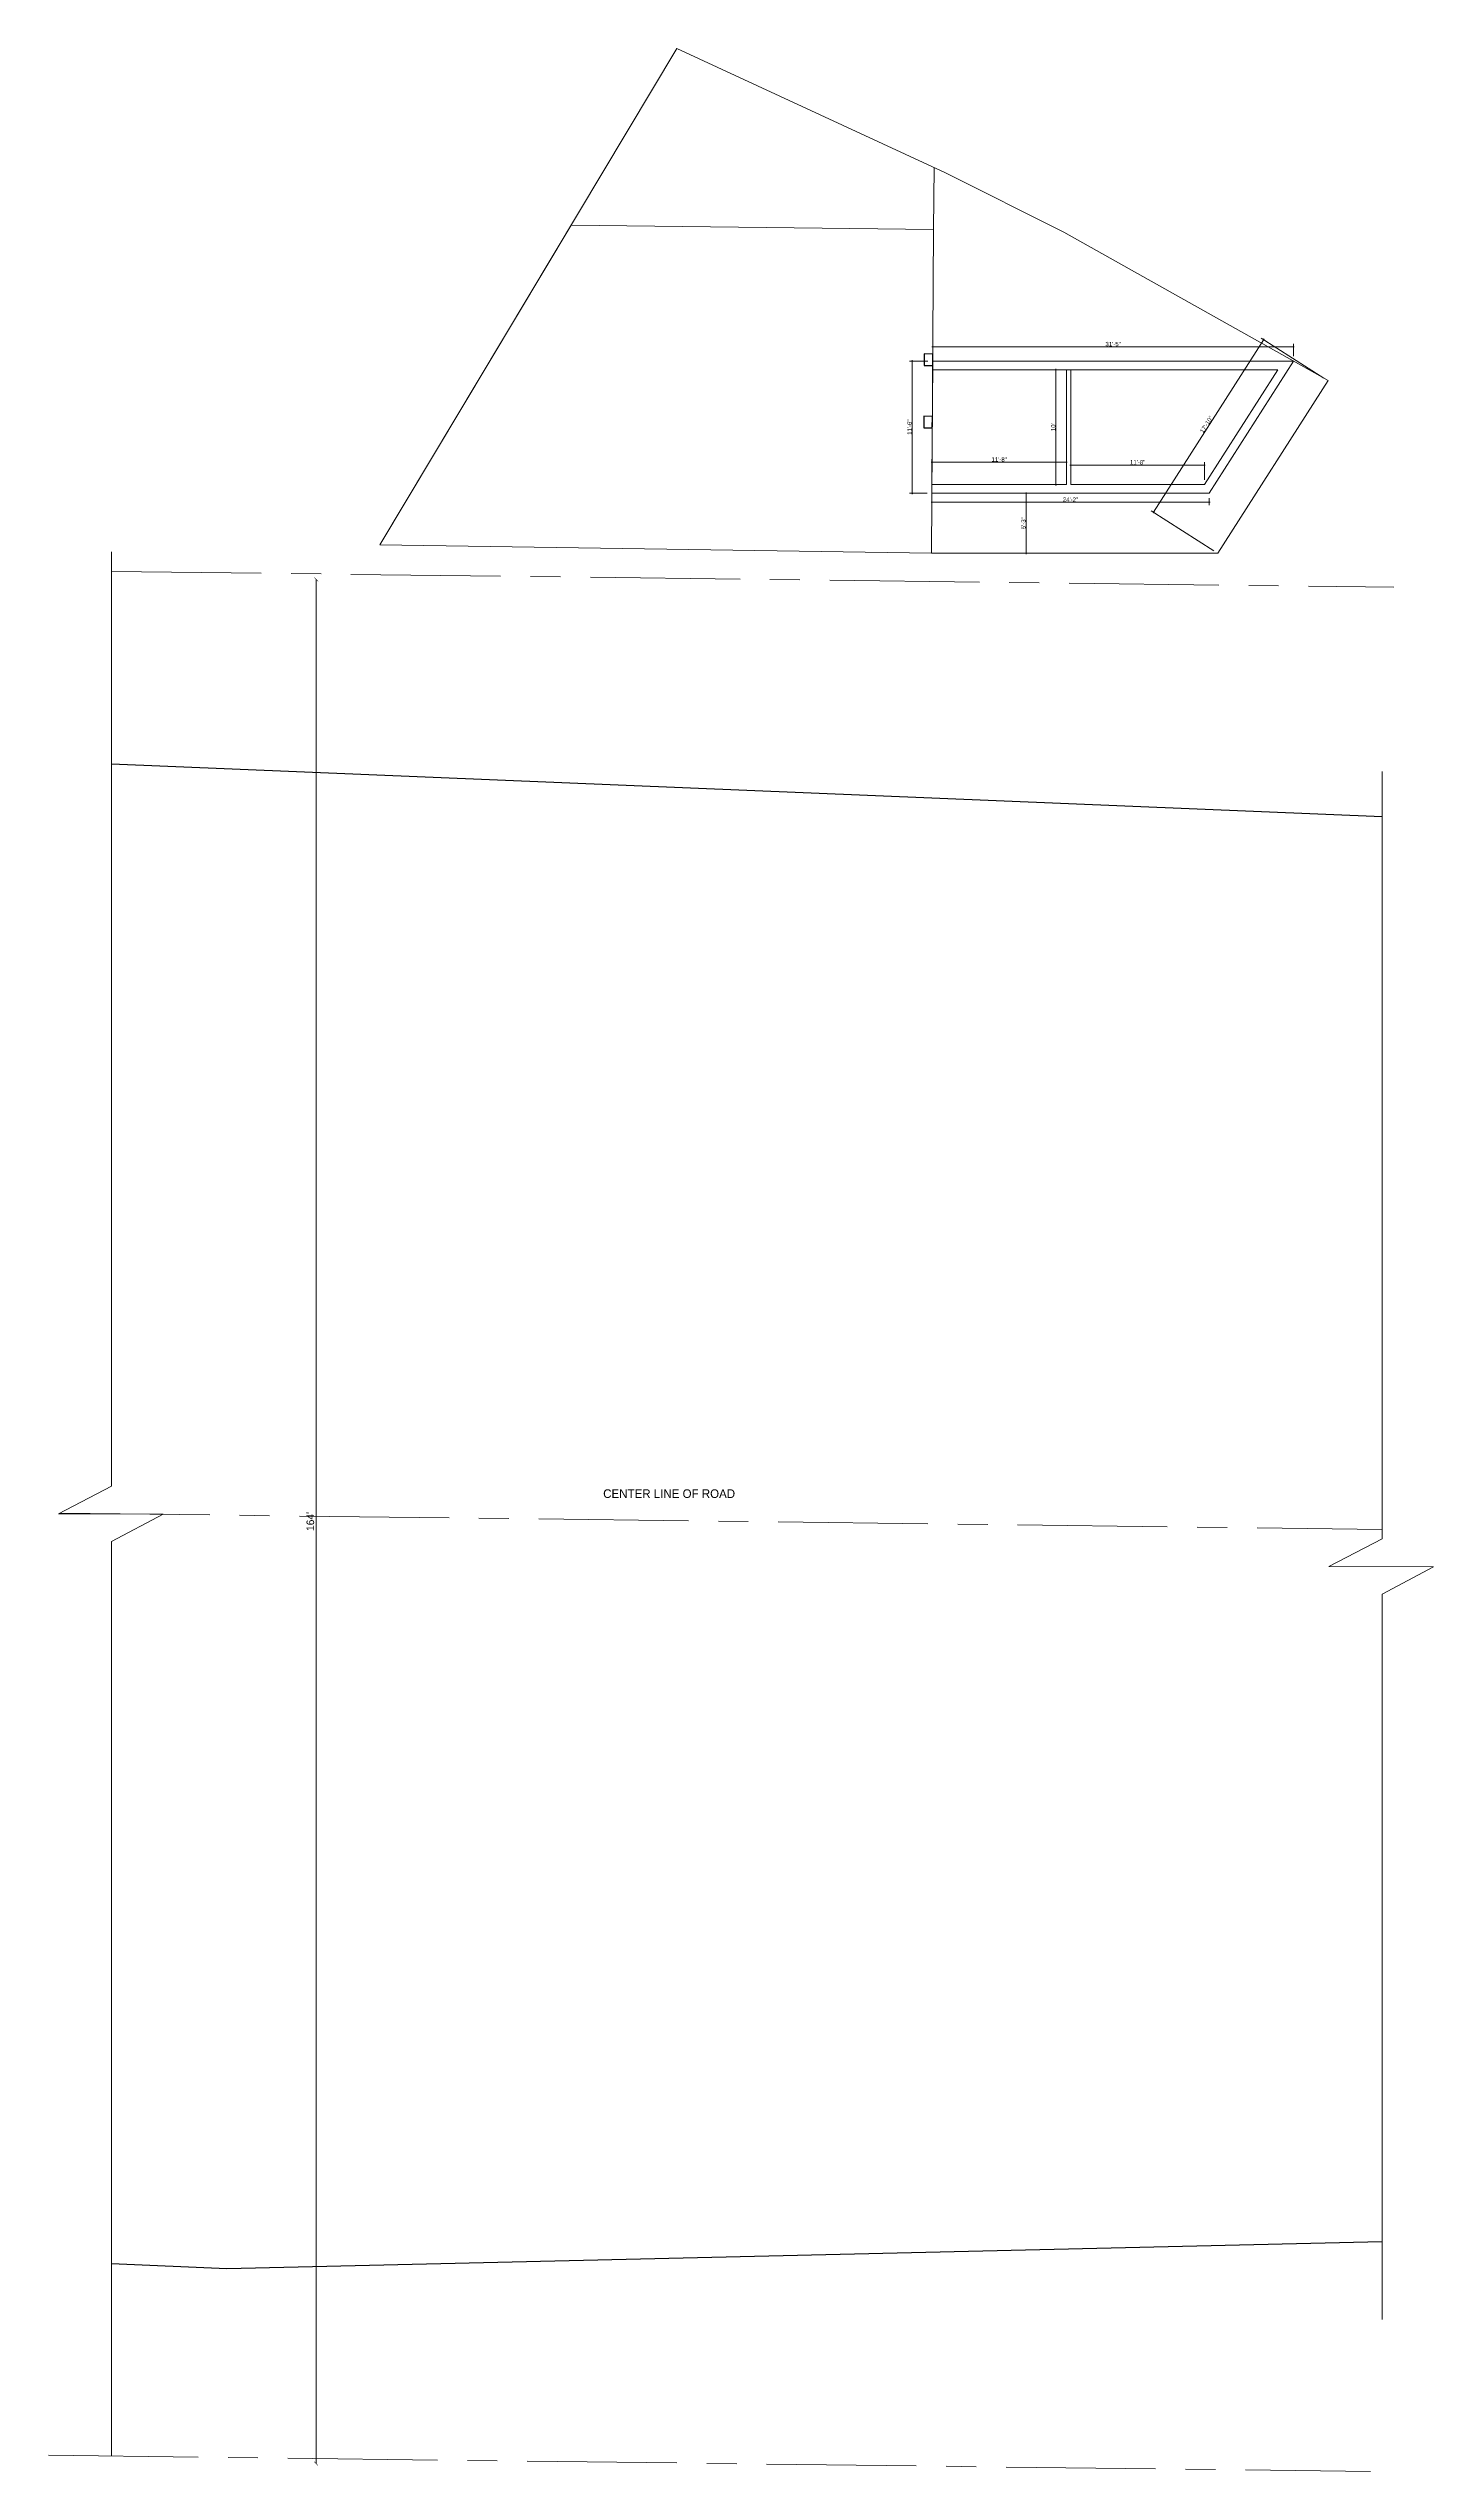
# Model space of a CAD drawing. Header units: inches. Extents: x 4069 to 291496, y -47643 to 12535.
# Drawn here: x 72553 to 73999, y 2858 to 5389 of the extents above; entities that cross this region are included whole.
import ezdxf

# ---------------------------------------------------------------- set-up
doc = ezdxf.new("R2010")
doc.units = ezdxf.units.IN
doc.header["$LTSCALE"] = 5
doc.header["$MEASUREMENT"] = 0
doc.linetypes.add('CENTER', pattern=[2, 1.25, -0.25, 0.25, -0.25])
doc.layers.add('A-WALL', color=7, linetype='Continuous', lineweight=9)
doc.layers.add('DOOR', color=62, linetype='Continuous', lineweight=0)
for name, color, linetype in [('DIM', 5, 'Continuous'), ('TEXT', 6, 'Continuous'), ('WALL', 7, 'Continuous')]:
    doc.layers.add(name, color=color, linetype=linetype)
doc.layers.add('dim line', color=7, linetype='Continuous', lineweight=15, true_color=0xfab2b2)
doc.styles.get("Standard").update_dxf_attribs({"font": 'arial.ttf'})
doc.styles.add('tt', font='stylu.ttf', dxfattribs={"height": 8})
doc.dimstyles.new('Copy(2) of STANDARD', dxfattribs={"dimtxt": 2, "dimasz": 4, "dimexe": 0, "dimexo": 0, "dimgap": 2, "dimtad": 1, "dimdec": 0, "dimzin": 0, "dimdsep": 46, "dimlunit": 3, "dimtxsty": 'tt', "dimblk": 'ARCHTICK', "dimcen": 0.0505, "dimse1": 1, "dimse2": 1, "dimclrd": 5, "dimclre": 5, "dimclrt": 7, "dimadec": 1, "dimazin": 0, "dimtm": 1e-09, "dimtfac": 1, "dimtdec": 0, "dimtofl": 0, "dimtmove": 1, "dimatfit": 3, "dimfxl": 1, "dimtolj": 2, "dimtzin": 0, "dimlwd": 13, "dimarcsym": 0})
doc.dimstyles.new('Standard$0', dxfattribs={"dimtxt": 6, "dimasz": 4, "dimexe": 3, "dimexo": 6, "dimgap": 3, "dimtad": 1, "dimdec": 1, "dimzin": 0, "dimdsep": 46, "dimlunit": 4, "dimtxsty": 'Standard', "dimcen": 0.09, "dimclrd": 6, "dimclre": 6, "dimclrt": 7, "dimadec": 0, "dimazin": 0, "dimtfac": 1, "dimtdec": 1, "dimtix": 1, "dimtofl": 0, "dimtmove": 1, "dimatfit": 3, "dimfxl": 1, "dimtolj": 1, "dimtzin": 0, "dimlwd": 18, "dimlwe": 18, "dimarcsym": 0})

# ---------------------------------------------------------------- blocks, each defined once
blk = doc.blocks.new('_ArchTick')
at = {"color": 0, "linetype": 'ByBlock', "const_width": 0.15}
blk.add_lwpolyline([(-0.5, -0.5), (0.5, 0.5)], dxfattribs=at)
blk = doc.blocks.new('*D1913')
at = {"layer": 'Defpoints', "color": 0, "ltscale": 5, "transparency": 16777216}
for p in [(73287.9, 4834.4), (72832.1, 2866.6), (73263.7, 2866.6)]:
    blk.add_point(p, dxfattribs=at)
at = {"layer": 'DIM', "color": 5, "lineweight": 13, "ltscale": 5, "transparency": 16777216}
blk.add_line((72832.1, 4834.4), (72832.1, 2866.6), dxfattribs=at)
at = {"layer": 'DIM', "color": 5, "lineweight": 13, "ltscale": 5, "transparency": 16777216, "xscale": 4, "yscale": 4, "zscale": 4}
for p, rotation in [((72832.1, 4834.4), 90), ((72832.1, 2866.6), 270)]:
    blk.add_blockref('_ArchTick', p, dxfattribs=dict(at, rotation=rotation))
at = {"layer": 'DIM', "color": 7, "ltscale": 5, "transparency": 16777216, "insert": (72826, 3850.5), "char_height": 8, "attachment_point": 5, "rotation": 90, "style": 'tt'}
blk.add_mtext("\\A2;164'", dxfattribs=at)
blk = doc.blocks.new('oblique')
at = {"color": 0, "lineweight": -2}
blk.add_line((0.25, 0.25), (-0.25, -0.25), dxfattribs=at)
at = {"layer": 'dim line', "lineweight": 9}
for p, q in [((-0.4375, 0), (0.4375, 0)), ((0, 0.4375), (0, -0.4375))]:
    blk.add_line(p, q, dxfattribs=at)
blk = doc.blocks.new('*D1915')
at = {"layer": 'A-WALL', "color": 47, "lineweight": 0, "ltscale": 5, "transparency": 16777216}
for p, q in [((73475.1, 4938.3), (73475.1, 4959.8)), ((73615.6, 4938.3), (73615.6, 4959.8))]:
    blk.add_line(p, q, dxfattribs=at)
at = {"layer": 'A-WALL', "color": 33, "lineweight": 0, "ltscale": 5, "transparency": 16777216}
blk.add_line((73475.1, 4956.8), (73615.6, 4956.8), dxfattribs=at)
at = {"layer": 'Defpoints', "color": 0, "ltscale": 5, "transparency": 16777216}
for p in [(73615.6, 4956.8), (73475.1, 4933.3), (73615.6, 4933.3)]:
    blk.add_point(p, dxfattribs=at)
at = {"layer": 'A-WALL', "color": 33, "lineweight": 0, "ltscale": 5, "transparency": 16777216, "xscale": 2, "yscale": 2, "zscale": 2, "rotation": 180}
blk.add_blockref('oblique', (73475.1, 4956.8), dxfattribs=at)
at = {"layer": 'A-WALL', "color": 33, "lineweight": 0, "ltscale": 5, "transparency": 16777216, "xscale": 2, "yscale": 2, "zscale": 2}
blk.add_blockref('oblique', (73615.6, 4956.8), dxfattribs=at)
at = {"layer": 'A-WALL', "color": 7, "ltscale": 5, "transparency": 16777216, "insert": (73545.3, 4959.6), "char_height": 4.5, "attachment_point": 5}
blk.add_mtext('\\A1;11\'-8"', dxfattribs=at)
blk = doc.blocks.new('_OBLIQUE')
at = {"color": 0, "linetype": 'ByBlock'}
blk.add_line((-0.5, -0.5), (0.5, 0.5), dxfattribs=at)
blk = doc.blocks.new('*D1916')
at = {"layer": 'A-WALL', "color": 47, "lineweight": 0, "ltscale": 5, "transparency": 16777216}
for p, q in [((73620.1, 4938.3), (73620.1, 4956.8)), ((73759.7, 4938.3), (73759.7, 4956.8))]:
    blk.add_line(p, q, dxfattribs=at)
at = {"layer": 'A-WALL', "color": 33, "lineweight": 0, "ltscale": 5, "transparency": 16777216}
blk.add_line((73620.1, 4953.8), (73759.7, 4953.8), dxfattribs=at)
at = {"layer": 'Defpoints', "color": 0, "ltscale": 5, "transparency": 16777216}
for p in [(73759.7, 4953.8), (73620.1, 4933.3), (73759.7, 4933.3)]:
    blk.add_point(p, dxfattribs=at)
at = {"layer": 'A-WALL', "color": 33, "lineweight": 0, "ltscale": 5, "transparency": 16777216, "xscale": 2, "yscale": 2, "zscale": 2, "rotation": 180}
blk.add_blockref('oblique', (73620.1, 4953.8), dxfattribs=at)
at = {"layer": 'A-WALL', "color": 33, "lineweight": 0, "ltscale": 5, "transparency": 16777216, "xscale": 2, "yscale": 2, "zscale": 2}
blk.add_blockref('oblique', (73759.7, 4953.8), dxfattribs=at)
at = {"layer": 'A-WALL', "color": 7, "ltscale": 5, "transparency": 16777216, "insert": (73689.9, 4956.6), "char_height": 4.5, "attachment_point": 5}
blk.add_mtext('\\A1;11\'-8"', dxfattribs=at)
blk = doc.blocks.new('*D1917')
at = {"layer": 'A-WALL', "color": 47, "lineweight": 0, "ltscale": 5, "transparency": 16777216}
for p, q in [((73610.6, 5053.3), (73601.6, 5053.3)), ((73610.6, 4933.3), (73601.6, 4933.3))]:
    blk.add_line(p, q, dxfattribs=at)
at = {"layer": 'A-WALL', "color": 33, "lineweight": 0, "ltscale": 5, "transparency": 16777216}
blk.add_line((73604.6, 4933.3), (73604.6, 5053.3), dxfattribs=at)
at = {"layer": 'Defpoints', "color": 0, "ltscale": 5, "transparency": 16777216}
for p in [(73604.6, 5053.3), (73615.6, 5053.3), (73615.6, 4933.3)]:
    blk.add_point(p, dxfattribs=at)
at = {"layer": 'A-WALL', "color": 33, "lineweight": 0, "ltscale": 5, "transparency": 16777216, "xscale": 2, "yscale": 2, "zscale": 2}
for p, rotation in [((73604.6, 5053.3), 90), ((73604.6, 4933.3), 270)]:
    blk.add_blockref('oblique', p, dxfattribs=dict(at, rotation=rotation))
at = {"layer": 'A-WALL', "color": 7, "ltscale": 5, "transparency": 16777216, "insert": (73601.8, 4993.3), "char_height": 4.5, "attachment_point": 5, "rotation": 90}
blk.add_mtext("\\A1;10'", dxfattribs=at)
blk = doc.blocks.new('*D1921')
at = {"layer": 'A-WALL', "color": 47, "lineweight": 0, "ltscale": 5, "transparency": 16777216}
for p, q in [((73475, 4919.3), (73475, 4912)), ((73764.6, 4919.3), (73764.6, 4912))]:
    blk.add_line(p, q, dxfattribs=at)
at = {"layer": 'A-WALL', "color": 33, "lineweight": 0, "ltscale": 5, "transparency": 16777216}
blk.add_line((73475, 4915), (73764.6, 4915), dxfattribs=at)
at = {"layer": 'Defpoints', "color": 0, "ltscale": 5, "transparency": 16777216}
for p in [(73475, 4924.3, -58.2), (73764.6, 4924.3), (73764.6, 4915)]:
    blk.add_point(p, dxfattribs=at)
at = {"layer": 'A-WALL', "color": 33, "lineweight": 0, "ltscale": 5, "transparency": 16777216, "xscale": 2, "yscale": 2, "zscale": 2, "rotation": 180}
blk.add_blockref('oblique', (73475, 4915), dxfattribs=at)
at = {"layer": 'A-WALL', "color": 33, "lineweight": 0, "ltscale": 5, "transparency": 16777216, "xscale": 2, "yscale": 2, "zscale": 2}
blk.add_blockref('oblique', (73764.6, 4915), dxfattribs=at)
at = {"layer": 'A-WALL', "color": 7, "ltscale": 5, "transparency": 16777216, "insert": (73619.8, 4917.7), "char_height": 4.5, "attachment_point": 5}
blk.add_mtext('\\A1;24\'-2"', dxfattribs=at)
blk = doc.blocks.new('*D1922')
at = {"layer": 'A-WALL', "color": 47, "lineweight": 0, "ltscale": 5, "transparency": 16777216}
for p, q in [((73475.9, 5067.3), (73475.9, 5080.3)), ((73852.6, 5067.3), (73852.6, 5080.3))]:
    blk.add_line(p, q, dxfattribs=at)
at = {"layer": 'A-WALL', "color": 33, "lineweight": 0, "ltscale": 5, "transparency": 16777216}
blk.add_line((73852.6, 5077.3), (73475.9, 5077.3), dxfattribs=at)
at = {"layer": 'Defpoints', "color": 0, "ltscale": 5, "transparency": 16777216}
for p in [(73475.9, 5077.3), (73475.9, 5062.3), (73852.6, 5062.3)]:
    blk.add_point(p, dxfattribs=at)
at = {"layer": 'A-WALL', "color": 33, "lineweight": 0, "ltscale": 5, "transparency": 16777216, "xscale": 2, "yscale": 2, "zscale": 2, "rotation": 180}
blk.add_blockref('oblique', (73475.9, 5077.3), dxfattribs=at)
at = {"layer": 'A-WALL', "color": 33, "lineweight": 0, "ltscale": 5, "transparency": 16777216, "xscale": 2, "yscale": 2, "zscale": 2}
blk.add_blockref('oblique', (73852.6, 5077.3), dxfattribs=at)
at = {"layer": 'A-WALL', "color": 7, "ltscale": 5, "transparency": 16777216, "insert": (73664.3, 5080.1), "char_height": 4.5, "attachment_point": 5}
blk.add_mtext('\\A1;31\'-5"', dxfattribs=at)
blk = doc.blocks.new('*D1924')
at = {"layer": 'A-WALL', "color": 47, "lineweight": 0, "ltscale": 5, "transparency": 16777216}
for p, q in [((73470.9, 5062.3), (73451.5, 5062.3)), ((73470, 4924.3), (73451.5, 4924.3))]:
    blk.add_line(p, q, dxfattribs=at)
at = {"layer": 'A-WALL', "color": 33, "lineweight": 0, "ltscale": 5, "transparency": 16777216}
blk.add_line((73454.5, 5062.3), (73454.5, 4924.3), dxfattribs=at)
at = {"layer": 'Defpoints', "color": 0, "ltscale": 5, "transparency": 16777216}
for p in [(73475.9, 5062.3), (73454.5, 4924.3), (73475, 4924.3)]:
    blk.add_point(p, dxfattribs=at)
at = {"layer": 'A-WALL', "color": 33, "lineweight": 0, "ltscale": 5, "transparency": 16777216, "xscale": 2, "yscale": 2, "zscale": 2}
for p, rotation in [((73454.5, 5062.3), 90), ((73454.5, 4924.3), 270)]:
    blk.add_blockref('oblique', p, dxfattribs=dict(at, rotation=rotation))
at = {"layer": 'A-WALL', "color": 7, "ltscale": 5, "transparency": 16777216, "insert": (73451.7, 4993.3), "char_height": 4.5, "attachment_point": 5, "rotation": 90}
blk.add_mtext('\\A1;11\'-6"', dxfattribs=at)
blk = doc.blocks.new('*D1938')
at = {"layer": 'A-WALL', "color": 47, "lineweight": 0, "ltscale": 5, "transparency": 16777216}
for p, q in [((73884.5, 5044.6), (73819, 5086.4)), ((73769.6, 4864.3), (73704, 4906.1))]:
    blk.add_line(p, q, dxfattribs=at)
at = {"layer": 'A-WALL', "color": 33, "lineweight": 0, "ltscale": 5, "transparency": 16777216}
blk.add_line((73706.6, 4904.5), (73821.5, 5084.8), dxfattribs=at)
at = {"layer": 'Defpoints', "color": 0, "ltscale": 5, "transparency": 16777216}
for p in [(73821.5, 5084.8), (73888.8, 5042), (73773.8, 4861.6)]:
    blk.add_point(p, dxfattribs=at)
at = {"layer": 'A-WALL', "color": 33, "lineweight": 0, "ltscale": 5, "transparency": 16777216, "xscale": 2, "yscale": 2, "zscale": 2}
for p, rotation in [((73821.5, 5084.8), 57.48404716701929), ((73706.6, 4904.5), 237.4840471670193)]:
    blk.add_blockref('oblique', p, dxfattribs=dict(at, rotation=rotation))
at = {"layer": 'A-WALL', "color": 7, "ltscale": 5, "transparency": 16777216, "insert": (73761.7, 4996.2), "char_height": 4.5, "attachment_point": 5, "rotation": 57.484}
blk.add_mtext('\\A1;17\'-10"', dxfattribs=at)
blk = doc.blocks.new('*D1939')
at = {"layer": 'A-WALL', "color": 47, "lineweight": 0, "ltscale": 5, "transparency": 16777216}
for p, q in [((73603, 4924.3), (73570.4, 4924.3)), ((73603, 4861.6), (73570.4, 4861.6))]:
    blk.add_line(p, q, dxfattribs=at)
at = {"layer": 'A-WALL', "color": 33, "lineweight": 0, "ltscale": 5, "transparency": 16777216}
blk.add_line((73573.4, 4924.3), (73573.4, 4861.6), dxfattribs=at)
at = {"layer": 'Defpoints', "color": 0, "ltscale": 5, "transparency": 16777216}
for p in [(73608, 4924.3, -58.2), (73573.4, 4861.6), (73608, 4861.6, -58.2)]:
    blk.add_point(p, dxfattribs=at)
at = {"layer": 'A-WALL', "color": 33, "lineweight": 0, "ltscale": 5, "transparency": 16777216, "xscale": 2, "yscale": 2, "zscale": 2}
for p, rotation in [((73573.4, 4924.3), 90), ((73573.4, 4861.6), 270)]:
    blk.add_blockref('oblique', p, dxfattribs=dict(at, rotation=rotation))
at = {"layer": 'A-WALL', "color": 7, "ltscale": 5, "transparency": 16777216, "insert": (73570.6, 4893), "char_height": 4.5, "attachment_point": 5, "rotation": 90}
blk.add_mtext('\\A1;5\'-3"', dxfattribs=at)

msp = doc.modelspace()

# ---------------------------------------------------------------- linework, layer by layer
for p, q in [((72618.45678, 4641.84182, -31.2793), (73945.21129, 4586.8671, -59.12383)), ((73945.21129, 3098.12937, 1.516), (72738.80652, 3070.0541, 1.516)), ((72738.80652, 3070.0541, 1.516), (72618.45678, 3075.2207, 1.516))]:
    msp.add_line(p, q)
at = {"layer": 'A-WALL', "ltscale": 5}
for p, q in [((73476.83736, 5199.61912), (73477.26118, 5264.53028)), ((73475.94061, 5062.27562), (73475.03962, 4924.28139)), ((73836.17442, 5053.27562), (73475.92332, 5053.27562)), ((73615.55116, 4933.27562), (73615.55116, 5053.27562)), ((73620.05116, 4933.27562), (73620.05116, 5053.27562)), ((73759.67901, 4933.27562), (73836.17442, 5053.27562)), ((73773.80322, 4861.62632), (73888.75821, 5041.95869)), ((73475.09834, 4933.27562), (73615.55116, 4933.27562)), ((73620.05116, 4933.27562), (73759.67901, 4933.27562)), ((73474.63053, 4861.62632), (73773.80322, 4861.62632))]:
    msp.add_line(p, q, dxfattribs=at)
at = {"layer": 'A-WALL', "linetype": 'CENTER', "ltscale": 25}
for p, q in [((72618.45678, 4842.6691), (73957.3325, 4826.17516)), ((72564.63707, 3859.25745), (73945.21129, 3842.24982)), ((72552.51585, 2875.33211), (73933.09007, 2858.32448))]:
    msp.add_line(p, q, dxfattribs=at)
at = {"layer": 'A-WALL', "ltscale": 5, "elevation": -58.16904}
msp.add_lwpolyline([(73208.82091, 5388.80779), (72898.69539, 4870.27021), (73474.63053, 4861.62632), (73773.80322, 4861.62632), (73888.75821, 5041.95869), (73612.66432, 5197.02729), (73489.29924, 5258.95712)], close=True, dxfattribs=at)
at = {"layer": 'A-WALL', "ltscale": 5}
msp.add_lwpolyline([(73852.58467, 5062.27562), (73475.94061, 5062.27562), (73475.03958, 4924.27562), (73764.61495, 4924.27562)], close=True, dxfattribs=at)
at = {"layer": 'A-WALL', "linetype": 'Continuous', "ltscale": 5}
for points, elevation in [([(72618.45678, 4863.14242), (72618.45678, 3887.27194), (72562.86706, 3858.33611), (72672.13, 3858.08611), (72618.45678, 3829.47714), (72618.45678, 2874.51977)], -31.2793), ([(73945.21129, 4633.71596), (73945.21129, 3832.29722), (73889.62156, 3803.3614), (73998.8845, 3803.1114), (73945.21129, 3774.50243), (73945.21129, 3017.06613)], -59.12383)]:
    msp.add_lwpolyline(points, dxfattribs=dict(at, elevation=elevation))
at = {"layer": 'DOOR', "lineweight": 13, "elevation": -58.16904}
msp.add_lwpolyline([(72898.69539, 4870.27021), (73474.63053, 4861.62632), (73476.83736, 5199.61912), (73098.36204, 5204.11782)], close=True, dxfattribs=at)
at = {"layer": 'WALL', "color": 2, "linetype": 'ByBlock', "ltscale": 5, "elevation": -58.16904}
for points in [[(73466.98912, 5069.73355), (73466.91077, 5057.73358), (73475.91021, 5057.61946), (73475.98856, 5069.61943)], [(73466.56472, 5004.7337), (73466.48637, 4992.73373), (73475.48581, 4992.61962), (73475.56416, 5004.61959)]]:
    msp.add_lwpolyline(points, close=True, dxfattribs=at)

# ---------------------------------------------------------------- texts
at = {"layer": 'TEXT', "lineweight": 70, "style": 'tt'}
msp.add_text('CENTER LINE OF ROAD ', height=9, dxfattribs=at).set_placement((73131.79403, 3875.06234, -58.16904))

# ---------------------------------------------------------------- dimensions: what is measured, and where the dimension line sits
at = {"layer": 'A-WALL', "ltscale": 5}
dim = msp.add_aligned_dim(p1=(73773.80322, 4861.62632), p2=(73888.75821, 5041.95869), distance=79.74571, dimstyle='Standard$0', override={"dimtxt": 4.5, "dimasz": 2, "dimexo": 5, "dimgap": 0.5, "dimdec": 0, "dimzin": 12, "dimpost": '\\X', "dimblk": 'oblique', "dimcen": 3, "dimclrd": 33, "dimclre": 47, "dimtfac": 0.5, "dimtdec": 0, "dimfxl": 3, "dimlwd": 0, "dimlwe": 0}, dxfattribs=at)
dim.commit()
dim.dimension.update_dxf_attribs({"geometry": '*D1938', "text_midpoint": (73761.67676, 4996.16237)})
for base, p1, p2, picture, middle in [((73454.50935, 4924.27562), (73475.94061, 5062.27562), (73475.03958, 4924.27562), '*D1924', (73451.71178, 4993.27562)), ((73604.64002, 5053.27562), (73615.55116, 4933.27562), (73615.55116, 5053.27562), '*D1917', (73601.84244, 4993.27562)), ((73573.3697, 4861.62632), (73607.95962, 4924.27562, -58.16904), (73607.95962, 4861.62632, -58.16904), '*D1939', (73570.57058, 4892.95097))]:
    dim = msp.add_linear_dim(base=base, p1=p1, p2=p2, angle=90, dimstyle='Standard$0', override={"dimtxt": 4.5, "dimasz": 2, "dimexo": 5, "dimgap": 0.5, "dimdec": 0, "dimzin": 12, "dimpost": '\\X', "dimblk": 'oblique', "dimcen": 3, "dimclrd": 33, "dimclre": 47, "dimtfac": 0.5, "dimtdec": 0, "dimfxl": 3, "dimlwd": 0, "dimlwe": 0}, dxfattribs=at)
    dim.commit()
    dim.dimension.update_dxf_attribs({"geometry": picture, "text_midpoint": middle})
for base, p1, p2, picture, middle in [((73475.94061, 5077.26081), (73852.58467, 5062.27562), (73475.94061, 5062.27562), '*D1922', (73664.26264, 5080.05992)), ((73615.55116, 4956.75523), (73475.09834, 4933.27562), (73615.55116, 4933.27562), '*D1915', (73545.32475, 4959.55281)), ((73759.67901, 4953.79222), (73620.05116, 4933.27562), (73759.67901, 4933.27562), '*D1916', (73689.86508, 4956.5898)), ((73764.61495, 4914.95978), (73475.02228, 4924.27562, -58.16904), (73764.61495, 4924.27562), '*D1921', (73619.81861, 4917.71898))]:
    dim = msp.add_linear_dim(base=base, p1=p1, p2=p2, dimstyle='Standard$0', override={"dimtxt": 4.5, "dimasz": 2, "dimexo": 5, "dimgap": 0.5, "dimdec": 0, "dimzin": 12, "dimpost": '\\X', "dimblk": 'oblique', "dimcen": 3, "dimclrd": 33, "dimclre": 47, "dimtfac": 0.5, "dimtdec": 0, "dimfxl": 3, "dimlwd": 0, "dimlwe": 0}, dxfattribs=at)
    dim.commit()
    dim.dimension.update_dxf_attribs({"geometry": picture, "text_midpoint": middle})
at = {"layer": 'DIM', "ltscale": 5}
dim = msp.add_linear_dim(base=(72832.13344, 2866.57145), p1=(73287.89464, 4834.42213), p2=(73263.65221, 2866.57145), angle=90, dimstyle='Copy(2) of STANDARD', dxfattribs=at)
dim.commit()
dim.dimension.update_dxf_attribs({"geometry": '*D1913', "text_midpoint": (72825.95481, 3850.49679)})

doc.saveas('drawing.dxf')
